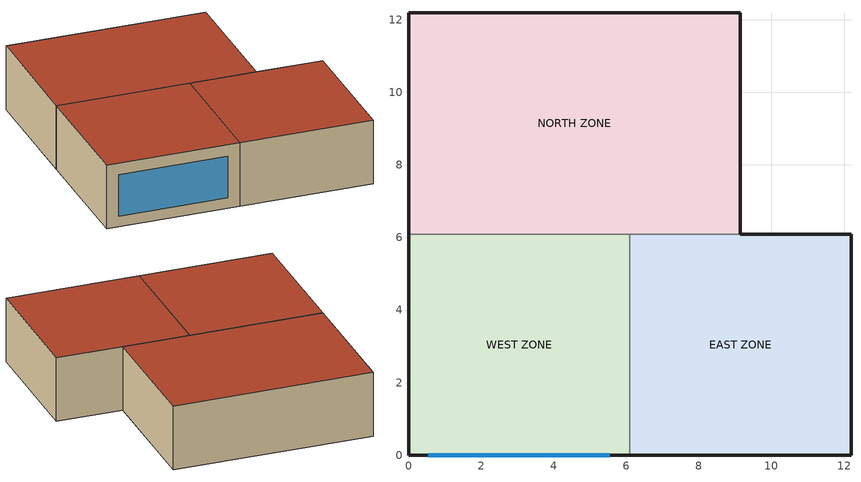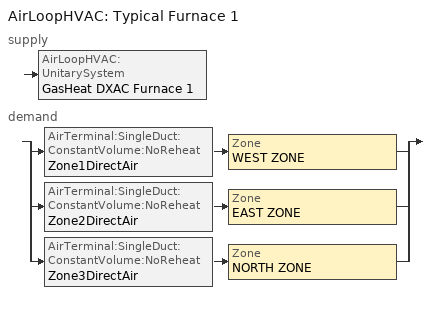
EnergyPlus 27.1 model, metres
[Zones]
WEST ZONE
 floor adiabatic (FLOOR SLAB 8 IN): 0,0 0,6.1 6.1,6.1 6.1,0 z0
 wall outside (EXTWALL80): 0,6.1 0,0 6.1,0 z0:3.05
 wall to NORTH ZONE (PARTITION06): 6.1,6.1 0,6.1 z0:3.05
 wall to EAST ZONE (PARTITION06): 6.1,0 6.1,6.1 z0:3.05
 window (WIN-CON-LIGHT): 0.55,0 5.55,0 z0.5:2.5
 roof outside (ROOF34): 0,6.1 0,0 6.1,0 6.1,6.1 z3.05
EAST ZONE
 floor adiabatic (FLOOR SLAB 8 IN): 6.1,0 6.1,6.1 12.19,6.1 12.19,0 z0
 wall outside (EXTWALL80): 6.1,0 12.19,0 12.19,6.1 9.14,6.1 z0:3.05
 wall to NORTH ZONE (PARTITION06): 9.14,6.1 6.1,6.1 z0:3.05
 roof outside (ROOF34): 6.1,6.1 6.1,0 12.19,0 12.19,6.1 z3.05
NORTH ZONE
 floor adiabatic (FLOOR SLAB 8 IN): 0,6.1 0,12.19 9.14,12.19 9.14,6.1 z0
 wall outside (EXTWALL80): 9.14,6.1 9.14,12.19 0,12.19 0,6.1 z0:3.05
 roof outside (ROOF34): 0,12.19 0,6.1 9.14,6.1 9.14,12.19 z3.05
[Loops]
AirLoopHVAC 'Typical Furnace 1'
 supply: AirLoopHVAC:UnitarySystem 'GasHeat DXAC Furnace 1'
 demand: split
  | AirTerminal:SingleDuct:ConstantVolume:NoReheat 'Zone1DirectAir' > Zone 'WEST ZONE'
  | AirTerminal:SingleDuct:ConstantVolume:NoReheat 'Zone2DirectAir' > Zone 'EAST ZONE'
  | AirTerminal:SingleDuct:ConstantVolume:NoReheat 'Zone3DirectAir' > Zone 'NORTH ZONE'
[Building]
NONE: North Axis {deg}=0; Terrain=Suburbs; Loads Convergence Tolerance Value {W}=0.04; Temperature Convergence Tolerance Value {deltaC}=0.4; Solar Distribution=FullInteriorAndExterior; Maximum Number of Warmup Days=25; Minimum Number of Warmup Days=6
[Site:Location]
Miami Intl Ap FL USA WMO=722020: Latitude {deg}=25.82; Longitude {deg}=-80.3; Time Zone {hr}=-5; Elevation {m}=11
[SizingPeriod:DesignDay] Day of Month=21; Humidity Condition Type=WetBulb; Barometric Pressure {Pa}=101217; Rain Indicator=No; Snow Indicator=No; Daylight Saving Time Indicator=No; Solar Model Indicator=ASHRAEClearSky
Name | Month | Day Type | Maximum Dry-Bulb Temperature {C} | Daily Dry-Bulb Temperature Range {deltaC} | Wetbulb or DewPoint at Maximum Dry-Bulb {C} | Wind Speed {m/s} | Wind Direction {deg} | Sky Clearness
Miami Intl Ap Ann Htg 99.6% Condns DB | 1 | WinterDesignDay | 8.7 | 0 | 8.7 | 3.8 | 340 | 0
Miami Intl Ap Ann Clg .4% Condns DB=>MWB | 7 | SummerDesignDay | 33.2 | 6.7 | 25.3 | 4.5 | 140 | 1
[Site:GroundTemperature:BuildingSurface]
20.03, 20.03, 20.13, 20.3, 20.43, 20.52, 20.62, 20.77, 20.78, 20.55, 20.44, 20.2
[Material] Thermal Absorptance=0.9
Name | Roughness | Thickness {m} | Conductivity {W/m-K} | Density {kg/m3} | Specific Heat {J/kg-K} | Solar Absorptance | Visible Absorptance
A1 - 1 IN STUCCO | Smooth | 0.0253898 | 0.691831 | 1858.142 | 836.8 | 0.92 | 0.92
C4 - 4 IN COMMON BRICK | Rough | 0.101498 | 0.726422 | 1922.216 | 836.8 | 0.76 | 0.76
E1 - 3 / 4 IN PLASTER OR GYP BOARD | Smooth | 0.01905 | 0.726422 | 1601.846 | 836.8 | 0.92 | 0.92
C6 - 8 IN CLAY TILE | Smooth | 0.203302 | 0.570761 | 1121.292 | 836.8 | 0.82 | 0.82
C10 - 8 IN HW CONCRETE | MediumRough | 0.203302 | 1.729577 | 2242.585 | 836.8 | 0.65 | 0.65
E2 - 1 / 2 IN SLAG OR STONE | Rough | 0.0127102 | 1.435549 | 881.0155 | 1673.6 | 0.55 | 0.55
E3 - 3 / 8 IN FELT AND MEMBRANE | Rough | 0.00954024 | 0.190253 | 1121.292 | 1673.6 | 0.75 | 0.75
B5 - 1 IN DENSE INSULATION | VeryRough | 0.0253898 | 0.0432394 | 91.30524 | 836.8 | 0.5 | 0.5
C12 - 2 IN HW CONCRETE | MediumRough | 0.0509016 | 1.729577 | 2242.585 | 836.8 | 0.65 | 0.65
[WindowMaterial:Glazing]
WIN-LAY-GLASS-LIGHT: Optical Data Type=SpectralAverage; Thickness {m}=0.003; Solar Transmittance at Normal Incidence=0.9; Front Side Solar Reflectance at Normal Incidence=0.031; Back Side Solar Reflectance at Normal Incidence=0.031; Visible Transmittance at Normal Incidence=0.9; Front Side Visible Reflectance at Normal Incidence=0.05; Back Side Visible Reflectance at Normal Incidence=0.05; Infrared Transmittance at Normal Incidence=0; Front Side Infrared Hemispherical Emissivity=0.84; Back Side Infrared Hemispherical Emissivity=0.84; Conductivity {W/m-K}=0.9
[Construction]
EXTWALL80: A1 - 1 IN STUCCO, C4 - 4 IN COMMON BRICK, E1 - 3 / 4 IN PLASTER OR GYP BOARD
PARTITION06: E1 - 3 / 4 IN PLASTER OR GYP BOARD, C6 - 8 IN CLAY TILE, E1 - 3 / 4 IN PLASTER OR GYP BOARD
FLOOR SLAB 8 IN: C10 - 8 IN HW CONCRETE
ROOF34: E2 - 1 / 2 IN SLAG OR STONE, E3 - 3 / 8 IN FELT AND MEMBRANE, B5 - 1 IN DENSE INSULATION, C12 - 2 IN HW CONCRETE
WIN-CON-LIGHT: WIN-LAY-GLASS-LIGHT
[Zone] Type=1; Multiplier=1; Ceiling Height {m}=Autocalculate; Volume {m3}=Autocalculate
WEST ZONE; EAST ZONE; NORTH ZONE
[People] Number of People Schedule=OFFICE OCCUPANCY; Number of People Calculation Method=People; Fraction Radiant=0.3; Activity Level Schedule=Activity Sch; Carbon Dioxide Generation Rate {m3/s-W}=3.82e-08; Mean Radiant Temperature Calculation Type=EnclosureAveraged; Work Efficiency Schedule=Work Eff Sch; Clothing Insulation Calculation Method=ClothingInsulationSchedule; Clothing Insulation Schedule=Clothing Sch; Air Velocity Schedule=Air Velo Sch; Thermal Comfort Model 1 Type=Fanger
Name | Zone or ZoneList or Space or SpaceList | Number of People
West Zone People | WEST ZONE | 3
EAST ZONE | EAST ZONE | 3
NORTH ZONE | NORTH ZONE | 4
[Lights] Schedule=OFFICE LIGHTING; Design Level Calculation Method=LightingLevel; Return Air Fraction=0; Fraction Radiant=0.2; Fraction Visible=0.2; Fraction Replaceable=0
Name | Zone or ZoneList or Space or SpaceList | Lighting Level {W}
EAST ZONE Lights 1 | EAST ZONE | 1464.375
NORTH ZONE Lights 1 | NORTH ZONE | 878.6252
[ElectricEquipment] Schedule=INTERMITTENT; Design Level Calculation Method=EquipmentLevel; Fraction Latent=0; Fraction Radiant=0.3; Fraction Lost=0
Name | Zone or ZoneList or Space or SpaceList | Design Level {W}
West Zone ElecEq 1 | WEST ZONE | 2928.751
EAST ZONE ElecEq 1 | EAST ZONE | 1464.375
NORTH ZONE ElecEq 1 | NORTH ZONE | 2928.751
[AirLoopHVAC]
Typical Furnace 1: Design Supply Air Flow Rate {m3/s}=1.3
[AvailabilityManager:Scheduled]
Furnace 1 Avail: Schedule=FanAndCoilAvailSched
[Zone equipment]
WEST ZONE: Zone1DirectAir
EAST ZONE: Zone2DirectAir
NORTH ZONE: Zone3DirectAir
[AirLoopHVAC:UnitarySystem]
GasHeat DXAC Furnace 1: Control Type=Load; Controlling Zone or Thermostat Location=East Zone; Dehumidification Control Type=None; Availability Schedule=FanAndCoilAvailSched; Supply Fan=Supply Fan 1; Fan Placement=BlowThrough; Supply Air Fan Operating Mode Schedule=CyclingFanSchedule; Heating Coil=Furnace Heating Coil 1; Cooling Coil=Furnace ACDXCoil 1; Cooling Supply Air Flow Rate Method=SupplyAirFlowRate; Cooling Supply Air Flow Rate {m3/s}=1.3; Heating Supply Air Flow Rate Method=SupplyAirFlowRate; Heating Supply Air Flow Rate {m3/s}=1.3; No Load Supply Air Flow Rate Method=SupplyAirFlowRate; No Load Supply Air Flow Rate {m3/s}=0; Maximum Supply Air Temperature {C}=80
[AirTerminal:SingleDuct:ConstantVolume:NoReheat] Availability Schedule=FanAndCoilAvailSched
Name | Maximum Air Flow Rate {m3/s}
Zone1DirectAir; Zone3DirectAir | 0.47
Zone2DirectAir | 0.36
[ZoneControl:Thermostat]
Zone 2 Thermostat: Zone or ZoneList=EAST ZONE; Control Type Schedule=Zone Control Type Sched; Control 1=Heating Setpoint with SB; Control 2=Cooling Setpoint with SB
[ThermostatSetpoint:SingleHeating]
Heating Setpoint with SB: Setpoint Temperature Schedule=Heating Setpoints
[ThermostatSetpoint:SingleCooling]
Cooling Setpoint with SB: Setpoint Temperature Schedule=Cooling Setpoints
[WaterHeater:Mixed]
WaterHeatingCoilTank: Tank Volume {m3}=0.785; Setpoint Temperature Schedule=Hot Water Setpoint Temp Schedule; Deadband Temperature Difference {deltaC}=2; Maximum Temperature Limit {C}=82.2222; Heater Control Type=Cycle; Heater Maximum Capacity {W}=25000; Heater Minimum Capacity {W}=0; Heater Fuel Type=Electricity; Heater Thermal Efficiency=1; Off Cycle Parasitic Fuel Consumption Rate {W}=10; Off Cycle Parasitic Fuel Type=Electricity; Off Cycle Parasitic Heat Fraction to Tank=0; On Cycle Parasitic Fuel Consumption Rate {W}=30; On Cycle Parasitic Fuel Type=Electricity; On Cycle Parasitic Heat Fraction to Tank=0; Ambient Temperature Indicator=Zone; Ambient Temperature Zone=WEST ZONE; Off Cycle Loss Coefficient to Ambient Temperature {W/K}=2; Off Cycle Loss Fraction to Zone=1; On Cycle Loss Coefficient to Ambient Temperature {W/K}=2; On Cycle Loss Fraction to Zone=1; Peak Use Flow Rate {m3/s}=0.1; Use Flow Rate Fraction Schedule=Hot Water Demand Schedule; Source Side Effectiveness=0.95
[Coil:Heating:Fuel]
Furnace Heating Coil 1: Availability Schedule=FanAndCoilAvailSched; Fuel Type=NaturalGas; Burner Efficiency=0.8; Nominal Capacity {W}=25000
[Coil:Cooling:DX]
Furnace ACDXCoil 1: Availability Schedule=FanAndCoilAvailSched; Performance Object=Furnace ACDXCoil 1 Performance
[Coil:Cooling:DX:CurveFit:Performance]
Furnace ACDXCoil 1 Performance: Compressor Fuel Type=Electricity; Base Operating Mode=Furnace ACDXCoil 1 Operating Mode
[Coil:Cooling:DX:CurveFit:OperatingMode]
Furnace ACDXCoil 1 Operating Mode: Rated Gross Total Cooling Capacity {W}=25000; Rated Evaporator Air Flow Rate {m3/s}=1.3; Nominal Speed Number=1; Speed 1=Furnace ACDXCoil 1 Speed 1 Performance
[Coil:Cooling:DX:CurveFit:Speed]
Furnace ACDXCoil 1 Speed 1 Performance: Gross Total Cooling Capacity Fraction=1; Evaporator Air Flow Rate Fraction=1; Condenser Air Flow Rate Fraction=1; Gross Sensible Heat Ratio=0.75; Gross Cooling COP {W/W}=3; Active Fraction of Coil Face Area=1; 2023 Rated Evaporator Fan Power Per Volume Flow Rate {W/(m3/s)}=934.4; Evaporative Condenser Pump Power Fraction=1; Total Cooling Capacity Modifier Function of Temperature Curve=WindACCoolCapFT; Total Cooling Capacity Modifier Function of Air Flow Fraction Curve=WindACCoolCapFFF; Energy Input Ratio Modifier Function of Temperature Curve=WindACEIRFT; Energy Input Ratio Modifier Function of Air Flow Fraction Curve=WindACEIRFFF; Part Load Fraction Correlation Curve=WindACPLFFPLR
[Coil:WaterHeating:Desuperheater]
WaterHeatingCoil: Availability Schedule=DesuperheaterSched; Setpoint Temperature Schedule=DesuperheaterTempSch; Dead Band Temperature Difference {deltaC}=5; Rated Heat Reclaim Recovery Efficiency=0.25; Rated Inlet Water Temperature {C}=50; Rated Outdoor Air Temperature {C}=35; Maximum Inlet Water Temperature for Heat Reclaim {C}=60; Heat Reclaim Efficiency Function of Temperature Curve=HEffFTemp; Tank=WaterHeatingCoilTank; Heating Source=Furnace ACDXCoil 1; Water Flow Rate {m3/s}=0.0001; Water Pump Power {W}=100; Fraction of Pump Heat to Water=0.2; On-Cycle Parasitic Electric Load {W}=10; Off-Cycle Parasitic Electric Load {W}=10
[Fan:OnOff]
Supply Fan 1: Availability Schedule=FanAndCoilAvailSched; Fan Total Efficiency=0.7; Pressure Rise {Pa}=600; Maximum Flow Rate {m3/s}=1.3; Motor Efficiency=0.9; Motor In Airstream Fraction=1
[Schedule:Compact]
Activity Sch: Through: 12/31, For: AllDays, Until: 24:00, 131.8
Work Eff Sch; CyclingFanSchedule: Through: 12/31, For: AllDays, Until: 24:00, 0
Clothing Sch; DesuperheaterSched: Through: 12/31, For: AllDays, Until: 24:00, 1
Air Velo Sch: Through: 12/31, For: AllDays, Until: 24:00, 0.137
OFFICE OCCUPANCY: Through: 12/31, For: WeekDays SummerDesignDay WinterDesignDay, Until: 6:00, 0, Until: 7:00, 0.1, Until: 8:00, 0.5, Until: 12:00, 1, Until: 13:00, 0.5, Until: 16:00, 1, Until: 17:00, 0.5, Until: 18:00, 0.1, Until: 24:00, 0, For: AllOtherDays, Until: 24:00, 0
INTERMITTENT: Through: 12/31, For: WeekDays SummerDesignDay WinterDesignDay, Until: 8:00, 0, Until: 18:00, 1, Until: 24:00, 0, For: AllOtherDays, Until: 24:00, 0
OFFICE LIGHTING: Through: 12/31, For: WeekDays SummerDesignDay WinterDesignDay, Until: 6:00, 0.05, Until: 7:00, 0.2, Until: 17:00, 1, Until: 18:00, 0.5, Until: 24:00, 0.05, For: AllOtherDays, Until: 24:00, 0.05
FanAndCoilAvailSched: Through: 3/31, For: AllDays, Until: 24:00, 1, Through: 9/30, For: WeekDays SummerDesignDay, Until: 7:00, 0, Until: 17:00, 1, Until: 24:00, 0, For: WinterDesignDay, Until: 24:00, 0, For: AllOtherDays, Until: 24:00, 0, Through: 12/31, For: AllDays, Until: 24:00, 1
Heating Setpoints: Through: 12/31, For: AllDays, Until:  7:00, 15, Until: 17:00, 20, Until: 24:00, 15
Cooling Setpoints: Through: 12/31, For: AllDays, Until:  7:00, 30, Until: 17:00, 24, Until: 24:00, 30
Zone Control Type Sched: Through: 3/31, For: AllDays, Until: 24:00, 1, Through: 9/30, For: AllDays, Until: 24:00, 2, Through: 12/31, For: AllDays, Until: 24:00, 1
DesuperheaterTempSch: Through: 12/31, For: AllDays, Until: 24:00, 70
Hot Water Demand Schedule: THROUGH: 12/31, FOR: AllDays, UNTIL: 6:00, 0, UNTIL: 7:00, 0.003, UNTIL: 13:00, 0, UNTIL: 13:10, 0.002, UNTIL: 18:00, 0, UNTIL: 18:30, 0.005, UNTIL: 24:00, 0
Hot Water Setpoint Temp Schedule: Through: 12/31, For: AllDays, Until: 24:00, 50
[Curve:Biquadratic] Input Unit Type for X=Temperature; Input Unit Type for Y=Temperature; Output Unit Type=Dimensionless
Name | Coefficient1 Constant | Coefficient2 x | Coefficient3 x**2 | Coefficient4 y | Coefficient5 y**2 | Coefficient6 x*y | Minimum Value of x | Maximum Value of x | Minimum Value of y | Maximum Value of y
WindACCoolCapFT | 0.942588 | 0.00954335 | 0.00068377 | -0.0110427 | 5.249e-06 | -9.72e-06 | 12.77778 | 23.88889 | 18 | 46.11111
WindACEIRFT | 0.342414 | 0.034885 | -0.0006237 | 0.00497722 | 0.000437951 | -0.000728028 | 12.77778 | 23.88889 | 18 | 46.11111
HEffFTemp | 2.66665 | -0.033333 | 0 | 0 | 0 | 0 | 50 | 80 | 20 | 45
[Curve:Quadratic]
Name | Coefficient1 Constant | Coefficient2 x | Coefficient3 x**2 | Minimum Value of x | Maximum Value of x
WindACCoolCapFFF | 0.8 | 0.2 | 0 | 0.5 | 1.5
WindACEIRFFF | 1.1552 | -0.1808 | 0.0256 | 0.5 | 1.5
WindACPLFFPLR | 0.85 | 0.15 | 0 | 0 | 1
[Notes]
CoilWaterDesuperheating.idf
Basic file description:  1 story building divided into 3 interior conditioned zones. Roof with no plenum.
Highlights:              Example of heat reclaim using a desuperheater water heating coil.
Simulation Location/Run: Miami Intl Ap FL USA WMO=722020, 2 design days, 2 run periods.
Run Control executes the run periods, design days are not simulated.
Location:                Miami, FL USA
Design Days:             Miami Intl Ap FL USA Annual Heating 99.6%, MaxDB=8.7°C
Miami Intl Ap FL USA Annual Cooling (DB=>MWB) .4%, MaxDB=33.2°C MWB=25.3°C
Run Period (Weather File): Winter 1/14, Summer 7/7.
Run Control:             No Zone or System sizing required (design days only, see RUN CONTROL object)
Building: Single floor rectangular L-shaped building 40 ft south wall, 40 ft west wall, zone height 10 feet.
There is a single window in the West Zone south wall. The walls are 1 in stucco over 4 in common brick
and gypboard. The roof is a built up roof with 1/2 in stone over 3/8 in felt over 1 in dense insulation
supported by 2 in heavy weight concrete. The window is single pane 3mm clear.
The window to wall ratio is approximately 0.07.
The building is oriented due north.
Floor Area:        130.1 m2 (1403 ft2)
Number of Stories: 1
Zone Description Details:
|        West        |         East           |    window = *
Internal gains description:     ZONE West  - lighting is 0 watts, equip is 2928.751 watts, 3 occupants
Internal gains description:     ZONE North - lighting is 878.6252 watts, equip is 2928.751 watts, 4 occupants
Internal gains description:     ZONE East  - lighting is 1464.375 watts, equip is 1464.375 watts, 3 occupants
Interzone Surfaces:             3 interzone surfaces (see diagram)
Internal Mass:                  None
Windows:                        1 - single pane clear 3mm glass
Detached Shading:               None
Daylight:                       None
Natural Ventilation:            None
Compact Schedules:              Yes
Solair Distribution:            FullInteriorAndExterior
HVAC:                           3 zone central system using single air loop. DX cooling coil and gas heating coil.
Thermostat setting at 20 C in winter with 15 C set back temperature, 24 C in summer
with 30 C set back temperature. Cooling coil off in winter, heating coil on all year.
Water heater reclaims waste heat from the DX air conditioner.
Zonal Equipment:                AirTerminal:SingleDuct:Uncontrolled
Central Air Handling Equipment: Yes
System Equipment Autosize:      No (chilled water loop volume is autosized although not used)
Purchased Cooling:              No
Purchased Heating:              No
Purchased Chilled Water:        Yes (not used)
Purchased Hot Water:            Yes
HVAC System:                    AirLoopHVAC:UnitarySystem
Coils:                          Coil:Cooling:DX
Coil:Heating:Fuel
Heat Reclaim Coils:             Coil:WaterHeating:Desuperheater
Pumps:                          None
Boilers:                        None
Chillers:                       None
Towers:                         None
Standard Reports:               None
Timestep or Hourly Variables:   Timestep
Time bins Report:               None
HTML Report:                    None
Environmental Emissions:        None
Utility Tariffs:                None
